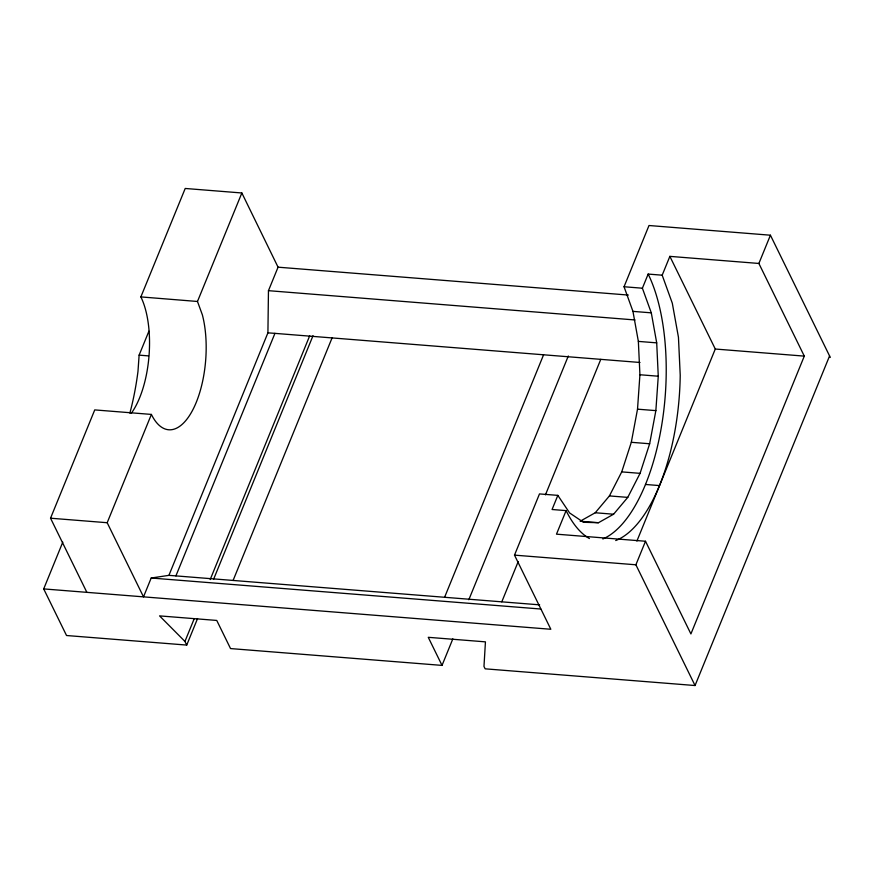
<?xml version="1.0" encoding="UTF-8"?>
<svg xmlns="http://www.w3.org/2000/svg" width="874" height="874" viewBox="0 0 874 874"><rect width="100%" height="100%" fill="white"/><g stroke="black" fill="none" stroke-linecap="round" stroke-linejoin="round"><path stroke-width="1.31" d="M241.858 192.979L197.48 301.475L202.364 314.848A72.094 31.311 -85.4 0 1 193.045 409.393A72.094 31.311 -85.4 0 1 151.388 414.418L107.185 522.718L143.511 596.855L151.191 578.02L168.911 575.354L267.914 332.841L268.46 290.671L278.063 267.182L241.858 192.979L185.212 188.467L140.867 296.909A72.094 31.311 -85.4 0 1 131.242 413.391M148.908 331.202L139.119 355.139L137.983 371.374A150.208 65.222 -85.4 0 1 129.865 413.129M581.286 520.598L595.238 512.754L609.418 495.919L621.731 471.884L631.312 442.299L637.517 409.163L639.921 374.749L638.359 341.395L632.951 311.384L624.047 286.748L649 225.514L770.42 235.204L830.3 357.422M62.775 542.164L43.7 588.912L550.828 629.269L514.502 555.132L539.487 493.919L557.831 495.372L569.619 512.951L583.471 522.281L598.471 522.707L613.581 514.218L627.761 497.382L640.074 473.347L649.655 443.763L655.861 410.627L658.264 376.213L656.702 342.859L651.294 312.837L642.39 288.212L648.158 274.075L662.186 275.19L672.303 303.191L678.453 337.298L680.223 375.208A150.208 65.222 -85.4 0 1 615.711 540.547M86.865 592.343L50.539 518.206L94.742 409.906L151.388 414.418M168.911 575.354L175.914 575.89L274.939 333.365L640.019 362.481M43.7 588.912L66.533 635.518L186.73 645.078L184.938 641.429L194.225 618.705M210.197 579.549L309.691 335.802M186.73 645.078L197.557 618.563M213.54 579.407L313.023 335.671M233.096 580.445L332.153 337.714M444.593 597.292L543.584 354.789M184.938 641.429L159.571 615.886L216.752 620.442L230.539 648.574L442.026 665.398L452.841 638.872M468.825 599.728L568.308 355.98M501.785 601.836L518.227 561.556M545.452 494.837L600.777 359.356M557.831 495.372L552.073 509.498L566.101 510.624A150.208 65.222 -85.4 0 0 589.415 538.548M566.101 510.624L556.487 534.167L645.504 541.246L690.908 633.923L804.299 356.122L758.883 263.456L770.42 235.204M662.186 275.19L669.866 256.366L758.883 263.456M636.895 541.082L715.282 349.032L669.866 256.366M442.026 665.398L428.26 637.31L485.441 641.855L483.978 666.447L485.146 668.829L695.049 685.533L635.89 564.79L645.504 541.246M695.049 685.533L829.579 355.937M267.914 332.841L274.939 333.365M624.047 286.748L642.39 288.212M278.063 267.182L628.351 295.062M632.951 311.384L651.294 312.837M268.46 290.671L635.005 319.96M638.359 341.395L656.702 342.859M715.282 349.032L804.299 356.122M639.921 374.749L658.264 376.213M139.119 355.139L148.558 355.893M637.517 409.163L655.861 410.627M631.312 442.299L649.655 443.763M621.731 471.884L640.074 473.347M645.515 484.469L659.542 485.583M609.418 495.919L627.761 497.382M595.238 512.754L613.581 514.218M580.128 521.243L598.471 522.707M50.539 518.206L107.185 522.718M514.502 555.132L635.89 564.79M175.914 575.89L539.651 604.852M151.191 578.02L540.798 609.025M140.867 296.909L197.48 301.475M648.158 274.075A150.208 65.222 -85.4 0 1 661.345 427.331A150.208 65.222 -85.4 0 1 602.841 538.974"/></g></svg>
